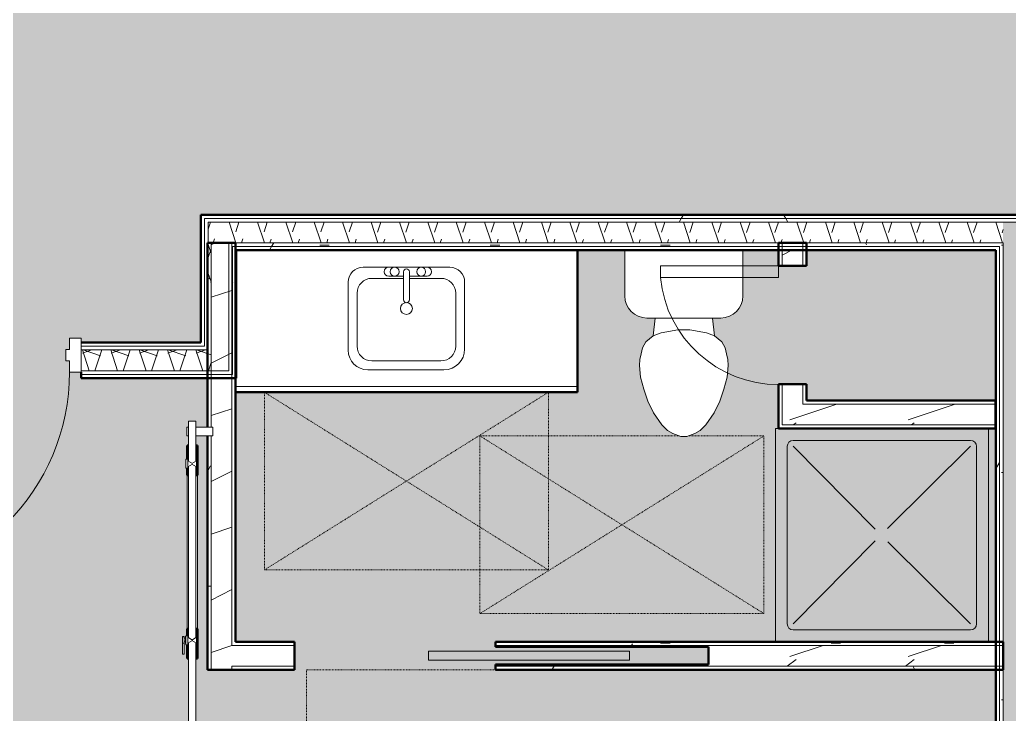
# Model space of a CAD drawing. Header units: inches. Extents: x -4292 to -464, y 9706 to 12474.
# Drawn here: x -2681.1 to -2513.8, y 11565.6 to 11682.9 of the extents above; entities that cross this region are included whole.
import ezdxf

# ---------------------------------------------------------------- set-up
doc = ezdxf.new("R2010")
doc.units = ezdxf.units.IN
doc.header["$MEASUREMENT"] = 0
doc.linetypes.add('Dash', pattern=[0.25, 0.125, -0.125])
for name, color, linetype, lineweight in [('A-AREA-PATT-4', 254, 'Continuous', 9), ('A-DOOR-1', 7, 'Continuous', 9), ('A-DOOR-2', 90, 'Continuous', 20), ('A-DOOR-3', 50, 'Continuous', 13), ('A-DOOR-4', 250, 'Continuous', 50), ('A-DOOR-5', 31, 'Continuous', 9), ('A-DOOR-FRAM', 31, 'Continuous', 20), ('A-GENM-HDLN-1', 7, 'Dash', 9), ('A-WALL', 113, 'Continuous', 13), ('A-WALL-2', 250, 'Continuous', 50), ('A-WALL-3', 50, 'Continuous', 13), ('A-WALL-PATT-1', 7, 'Continuous', 9), ('A-WALL-PATT-2', 55, 'Continuous', 9), ('A-WALL-PATT-5', 111, 'Continuous', 9), ('I-FURN-HDLN-1', 7, 'Dash', 9), ('I-WALL-1', 2, 'Continuous', 50), ('P-SANR-FIXT-1', 7, 'Continuous', 9), ('Q-CASE-1', 250, 'Continuous', 50), ('Q-CASE-2', 7, 'Continuous', 9)]:
    doc.layers.add(name, color=color, linetype=linetype, lineweight=lineweight)
doc.layers.add('A-AREA-PATT-7', color=41, linetype='Continuous', lineweight=9, transparency=1)
pattern_1 = [(0, (0, 0), (38.4, 9.6), [1.584, -27.216, 1.584, -27.216, -153.6]), (0, (0, 0), (38.4, 9.6), [-57.6, 1.584, -56.016, 1.584, -27.216, -67.2]), (0, (0, 0), (38.4, 9.6), [-144, 1.584, -17.616, 1.584, -46.416]), (120, (14.4, 4.8), (-27.513844, 28.4553755), [1.584, -27.216, 1.584, -27.216, -153.6]), (120, (14.4, 4.8), (-27.513844, 28.4553755), [-57.6, 1.584, -56.016, 1.584, -27.216, -67.2]), (120, (14.4, 4.8), (-27.513844, 28.4553755), [-144, 1.584, -17.616, 1.584, -46.416]), (240, (19.2, 24), (-10.886156, -38.0553755), [1.584, -27.216, 1.584, -27.216, -153.6]), (240, (19.2, 24), (-10.886156, -38.0553755), [-57.6, 1.584, -56.016, 1.584, -27.216, -67.2]), (240, (19.2, 24), (-10.886156, -38.0553755), [-144, 1.584, -17.616, 1.584, -46.416])]
pattern_2 = [(161.57, (0.6, 0.6), (-4.80033747, -0.00041462), [0, -34.152, 3.792, 0]), (18.43, (-0.6, 0.6), (-4.80033747, 0.00041462), [0, -34.152, 3.792, 0]), (108.43, (0.6, 0.6), (2.39913218, -12.00105099), [11.382, -26.562]), (71.57, (-0.6, 0.6), (2.39913218, 12.00105099), [11.382, -26.562])]
pattern_3 = [(216.87, (7.997, 19.992), (59.9755286, 39.9843071), [9.996, -89.964]), (206.565, (19.992, 13.994), (-19.991807, -19.992219), [22.352, -22.352]), (198.435, (19.992, 3.998), (-39.983821, -19.991955), [12.644, -50.576])]

msp = doc.modelspace()

# ---------------------------------------------------------------- hatches: boundary and pattern name
at = {"layer": 'A-AREA-PATT-4'}
h = msp.add_hatch(color=256, dxfattribs=at)
h.paths.add_polyline_path([(-2708.72374, 11623.3894), (-2706.97374, 11623.3894), (-2706.97374, 11587.3894), (-2708.72374, 11587.3894), (-2708.72374, 11623.0144)], flags=0)
h.paths.add_polyline_path([(-2542.87514, 11285.9144), (-2516.12374, 11285.9144), (-2516.12374, 11317.8519), (-2542.87514, 11317.8519), (-2542.87514, 11317.2269), (-2547.62514, 11317.2269), (-2547.62514, 11322.6019), (-2540.12374, 11322.6019), (-2540.12374, 11424.3644), (-2594.87899, 11424.32279), (-2594.90105, 11421.633), (-2594.93665, 11421.54705), (-2595.07584, 11421.4894), (-2595.97192, 11421.46831), (-2595.97192, 11421.2394), (-2598.5951, 11421.2394), (-2598.5951, 11420.9894), (-2599.18565, 11420.9894), (-2599.18565, 11421.2394), (-2599.7762, 11421.2394), (-2599.7762, 11420.9894), (-2600.36675, 11420.9894), (-2600.36675, 11421.2394), (-2600.9573, 11421.2394), (-2600.9573, 11420.9894), (-2601.54785, 11420.9894), (-2601.54785, 11421.2394), (-2602.13841, 11421.2394), (-2602.13841, 11420.9894), (-2602.72896, 11420.9894), (-2602.72896, 11421.2394), (-2612.11998, 11421.2394), (-2612.11998, 11420.9894), (-2614.02141, 11420.9894), (-2614.02141, 11421.2394), (-2617.78605, 11421.2394), (-2617.78605, 11421.4894), (-2618.68214, 11421.4894), (-2618.87899, 11421.68625), (-2618.87899, 11424.3644), (-2630.46264, 11424.3644), (-2630.46264, 11416.3644), (-2666.21264, 11416.3644), (-2666.21264, 11424.3644), (-2670.96264, 11424.3644), (-2670.96264, 11533.76899), (-2637.46264, 11533.76899), (-2637.46264, 11523.9269), (-2636.71264, 11523.9269), (-2636.71264, 11521.4269), (-2637.46264, 11521.4269), (-2637.46264, 11490.1769), (-2638.83764, 11490.1769), (-2638.83764, 11461.1769), (-2637.46264, 11461.1769), (-2637.46264, 11460.9269), (-2636.71264, 11460.9269), (-2636.71264, 11458.4269), (-2637.46264, 11458.4269), (-2637.46264, 11453.1144), (-2516.12374, 11453.1144), (-2516.12374, 11573.1144), (-2600.70154, 11573.1144), (-2600.70154, 11573.9894), (-2564.70154, 11573.9894), (-2564.70154, 11576.9894), (-2600.70154, 11576.9894), (-2600.70154, 11577.8644), (-2516.12374, 11577.8644), (-2516.12374, 11643.9894), (-2548.10823, 11643.9894), (-2548.10823, 11641.3644), (-2552.85823, 11641.3644), (-2552.85823, 11643.9894), (-2558.882, 11643.9894), (-2558.882, 11636.26317), (-2559.00897, 11635.29876), (-2559.38122, 11634.40006), (-2559.97339, 11633.62834), (-2560.74511, 11633.03617), (-2561.64381, 11632.66392), (-2562.68453, 11632.53695), (-2563.99656, 11632.53695), (-2563.64885, 11629.51317), (-2562.45709, 11628.51317), (-2561.89033, 11627.51317), (-2561.53254, 11626.00365), (-2561.43488, 11625.3894), (-2561.35823, 11624.51317), (-2561.53254, 11622.52079), (-2562.07047, 11620.51317), (-2562.79841, 11618.51317), (-2563.73103, 11616.51317), (-2565.11846, 11614.51317), (-2566.11846, 11613.51317), (-2566.98449, 11613.01317), (-2568.35823, 11612.51317), (-2569.35823, 11612.51317), (-2570.73196, 11613.01317), (-2571.59799, 11613.51317), (-2572.59799, 11614.51317), (-2574.0676, 11616.68942), (-2574.91804, 11618.51317), (-2575.64598, 11620.51317), (-2576.18391, 11622.52079), (-2576.35823, 11624.51317), (-2576.18391, 11626.00365), (-2576.09407, 11626.51317), (-2575.82612, 11627.51317), (-2575.25936, 11628.51317), (-2574.0676, 11629.51317), (-2573.71989, 11632.53695), (-2575.10823, 11632.53695), (-2576.07264, 11632.66392), (-2576.97134, 11633.03617), (-2577.74306, 11633.62834), (-2578.33523, 11634.40006), (-2578.70748, 11635.29876), (-2578.83445, 11636.26317), (-2578.83445, 11643.9894), (-2586.85823, 11643.9894), (-2586.85823, 11619.9894), (-2644.65014, 11619.9894), (-2644.65014, 11577.8644), (-2634.70154, 11577.8644), (-2634.70154, 11573.1144), (-2649.40014, 11573.1144), (-2649.40014, 11612.6144), (-2651.34806, 11612.6144), (-2651.34806, 11611.01018), (-2651.09806, 11611.01018), (-2651.09806, 11575.01018), (-2651.34806, 11575.01018), (-2651.34806, 11536.6144), (-2649.40014, 11536.6144), (-2649.40014, 11537.1144), (-2644.65014, 11537.1144), (-2644.65014, 11534.1144), (-2649.40014, 11534.1144), (-2649.40014, 11535.1144), (-2651.34806, 11535.1144), (-2651.36936, 11534.1144), (-2652.59806, 11534.1144), (-2652.59806, 11535.1144), (-2652.87123, 11535.1144), (-2652.87123, 11536.6144), (-2652.59806, 11536.6144), (-2652.59806, 11575.01018), (-2652.84806, 11575.01018), (-2652.84806, 11577.34837), (-2653.02514, 11577.34837), (-2653.02514, 11577.62862), (-2653.09806, 11577.68223), (-2653.09806, 11578.00362), (-2653.34806, 11577.95546), (-2653.34806, 11575.75308), (-2653.59806, 11575.80784), (-2653.59806, 11578.74545), (-2653.34806, 11578.69528), (-2653.34806, 11578.35717), (-2653.09806, 11578.35748), (-2653.09806, 11578.73217), (-2653.02514, 11578.73217), (-2653.02514, 11578.84837), (-2652.84806, 11578.84837), (-2652.84806, 11607.17199), (-2653.02514, 11607.17199), (-2653.02514, 11608.67199), (-2652.84806, 11608.67199), (-2652.84806, 11611.01018), (-2652.59806, 11611.01018), (-2652.59806, 11612.6144), (-2652.87123, 11612.6144), (-2652.84806, 11614.1144), (-2652.59806, 11614.1144), (-2652.57677, 11615.1144), (-2651.34806, 11615.1144), (-2651.34806, 11614.1144), (-2649.40014, 11614.1144), (-2649.40014, 11622.3894), (-2670.72374, 11622.3894), (-2670.72374, 11623.3894), (-2672.72374, 11623.3894), (-2672.72374, 11625.3269), (-2673.34874, 11625.3269), (-2673.34874, 11625.3894), (-2708.09874, 11625.3894), (-2708.09874, 11625.3269), (-2708.72374, 11625.3269), (-2708.72374, 11623.3894), (-2710.72374, 11623.3894), (-2710.72374, 11622.3894), (-2711.72374, 11622.3894), (-2711.72374, 11318.1894), (-2710.74551, 11318.1894), (-2710.74551, 11313.4394), (-2711.72374, 11313.4394), (-2711.72374, 11285.9144), (-2679.44796, 11285.9144), (-2679.44796, 11313.4394), (-2680.74551, 11313.4394), (-2680.74551, 11318.1894), (-2679.29874, 11318.1894), (-2679.29874, 11378.1894), (-2649.29874, 11378.1894), (-2649.29874, 11318.1894), (-2674.69796, 11318.1894), (-2674.69796, 11285.9144), (-2547.62514, 11285.9144), (-2547.62514, 11287.2269), (-2542.87514, 11287.2269)], flags=0)
h.paths.add_polyline_path([(-2709.49551, 11286.2894), (-2709.49551, 11311.5394), (-2708.48274, 11311.5394), (-2708.44527, 11312.0394), (-2707.75829, 11312.0394), (-2707.75829, 11311.5394), (-2691.487, 11311.5394), (-2691.46202, 11312.0394), (-2691.00403, 11312.0394), (-2691.00403, 11311.5394), (-2681.49551, 11311.5394), (-2681.49551, 11286.2894), (-2708.49551, 11286.2894)], flags=0)
h.paths.add_polyline_path([(-2524.21264, 11289.2269), (-2543.71264, 11289.2269), (-2543.71264, 11314.2269), (-2517.71264, 11314.2269), (-2517.71264, 11289.2269)], flags=0)
h.paths.add_polyline_path([(-2633.65479, 11296.82206), (-2633.65479, 11302.82206), (-2634.65479, 11302.82206), (-2634.65479, 11374.82206), (-2633.65479, 11374.82206), (-2633.65479, 11380.82206), (-2598.65479, 11380.82206), (-2598.65479, 11296.82206), (-2606.15479, 11296.82206)], flags=0)
h.paths.add_polyline_path([(-2699.29874, 11324.67913), (-2711.42374, 11324.67913), (-2711.42374, 11396.67913), (-2695.29874, 11396.67913), (-2695.29874, 11378.67913), (-2699.29874, 11378.67913), (-2699.29874, 11342.67913), (-2695.29874, 11342.67913), (-2695.29874, 11324.67913)], flags=0)
h.paths.add_polyline_path([(-2630.46264, 11446.3644), (-2630.46264, 11448.3644), (-2666.21264, 11448.3644), (-2666.21264, 11446.3644), (-2633.65479, 11446.3644)], flags=0)
h.paths.add_polyline_path([(-2666.21264, 11453.1144), (-2642.21264, 11453.1144), (-2642.21264, 11458.4269), (-2642.96264, 11458.4269), (-2642.96264, 11460.9269), (-2642.21264, 11460.9269), (-2642.21264, 11461.1769), (-2640.21264, 11461.1769), (-2640.21264, 11492.1769), (-2638.83764, 11492.1769), (-2638.83764, 11521.1769), (-2642.21264, 11521.1769), (-2642.21264, 11521.4269), (-2642.96264, 11521.4269), (-2642.96264, 11523.9269), (-2642.21264, 11523.9269), (-2642.21264, 11529.01899), (-2666.21264, 11529.01899), (-2666.21264, 11460.1769)], flags=0)
h.paths.add_polyline_path([(-2535.67302, 11456.1144), (-2535.67302, 11474.1144), (-2517.67302, 11474.1144), (-2517.67302, 11456.1144)], flags=0)
h.paths.add_polyline_path([(-2596.67302, 11477.1144), (-2596.67302, 11537.1144), (-2517.67302, 11537.1144), (-2517.67302, 11477.1144), (-2589.55723, 11477.1144)], flags=0)
h.paths.add_polyline_path([(-2535.67302, 11540.04623), (-2535.67302, 11558.04623), (-2517.67302, 11558.04623), (-2517.67302, 11540.04623)], flags=0)
h.paths.add_polyline_path([(-2552.23323, 11613.8644), (-2552.85823, 11613.8644), (-2552.85823, 11621.3644), (-2548.10823, 11621.3644), (-2548.10823, 11618.6144), (-2516.15014, 11618.6144), (-2516.15014, 11613.8644), (-2548.73323, 11613.8644)], flags=0)
at = {"layer": 'A-AREA-PATT-7'}
msp.add_hatch(color=256, dxfattribs=at).paths.add_polyline_path([(-3139.12374, 11535.7144), (-3139.12374, 11648.9894), (-2919.32374, 11648.9894), (-2919.32374, 11649.9894), (-2778.92374, 11649.9894), (-2778.92374, 11628.3894), (-2758.72374, 11628.3894), (-2758.72374, 11629.1394), (-2756.72374, 11629.1394), (-2756.72374, 11627.2019), (-2756.09874, 11627.2019), (-2756.09874, 11625.3894), (-2721.34874, 11625.3894), (-2721.34874, 11627.2019), (-2720.72374, 11627.2019), (-2720.72374, 11629.1394), (-2718.72374, 11629.1394), (-2718.72374, 11628.3894), (-2710.72374, 11628.3894), (-2710.72374, 11629.1394), (-2708.72374, 11629.1394), (-2708.72374, 11627.2019), (-2708.09874, 11627.2019), (-2708.09874, 11625.3894), (-2673.34874, 11625.3894), (-2673.34874, 11627.2019), (-2672.72374, 11627.2019), (-2672.72374, 11629.1394), (-2670.72374, 11629.1394), (-2670.72374, 11628.3894), (-2650.52374, 11628.3894), (-2650.52374, 11649.9894), (-2510.12374, 11649.9894), (-2510.12374, 11649.69255), (-2504.27527, 11643.84408), (-2502.86105, 11645.25829), (-2501.49103, 11643.88828), (-2501.04909, 11644.33022), (-2499.76746, 11643.04859), (-2475.1955, 11667.62055), (-2476.47713, 11668.90218), (-2476.03519, 11669.34412), (-2477.40521, 11670.71414), (-2475.99099, 11672.12835), (-2475.46066, 11671.59802), (-2464.14696, 11682.91173), (-2475.72583, 11694.4906), (-2476.25616, 11693.96027), (-2477.67037, 11695.37449), (-2476.30035, 11696.74451), (-2476.7423, 11697.18645), (-2475.46066, 11698.46808), (-2500.03262, 11723.04004), (-2501.31426, 11721.75841), (-2501.7562, 11722.20035), (-2503.12622, 11720.83033), (-2504.54043, 11722.24455), (-2517.99558, 11708.7894), (-2522.23822, 11708.7894), (-2522.94874, 11708.07888), (-2522.94874, 11708.7894), (-2640.92374, 11708.7894), (-2640.92374, 11721.7894), (-2641.67374, 11721.7894), (-2641.67374, 11723.7894), (-2639.73624, 11723.7894), (-2639.73624, 11724.4144), (-2637.92374, 11724.4144), (-2637.92374, 11759.1644), (-2639.73624, 11759.1644), (-2639.73624, 11759.7894), (-2641.67374, 11759.7894), (-2641.67374, 11761.7894), (-2640.92374, 11761.7894), (-2640.92374, 11852.4144), (-2650.21046, 11852.4144), (-2650.21046, 11858.0394), (-2652.21046, 11858.0394), (-2652.21046, 11858.6019), (-2688.21046, 11858.6019), (-2688.21046, 11858.0394), (-2690.21046, 11858.0394), (-2690.21046, 11852.4144), (-2698.69874, 11852.4144), (-2698.69874, 11715.9894), (-2754.69874, 11715.9894), (-2754.69874, 11715.2394), (-2756.69874, 11715.2394), (-2756.69874, 11717.1769), (-2757.32374, 11717.1769), (-2757.32374, 11718.9894), (-2792.07374, 11718.9894), (-2792.07374, 11717.1769), (-2792.69874, 11717.1769), (-2792.69874, 11715.2394), (-2794.69874, 11715.2394), (-2794.69874, 11715.9894), (-3072.92374, 11715.9894), (-3072.92374, 11737.5894), (-3093.12374, 11737.5894), (-3093.12374, 11737.8394), (-3095.12374, 11737.8394), (-3095.12374, 11739.7769), (-3095.74874, 11739.7769), (-3095.74874, 11740.5894), (-3130.49874, 11740.58609), (-3130.49874, 11739.7769), (-3131.12374, 11739.7769), (-3131.12374, 11737.8394), (-3133.12374, 11737.8394), (-3133.12374, 11737.5894), (-3140.12374, 11737.5894), (-3140.12374, 11834.1519), (-3246.26967, 11834.1519), (-3246.26967, 11858.1519), (-3261.24874, 11858.1519), (-3261.24874, 11857.4019), (-3263.24874, 11857.4019), (-3263.24874, 11859.3394), (-3263.87374, 11859.3394), (-3263.87374, 11861.1519), (-3298.62374, 11861.1519), (-3298.62374, 11859.3394), (-3299.24874, 11859.3394), (-3299.24874, 11857.4019), (-3301.24874, 11857.4019), (-3301.24874, 11834.1519), (-3460.52374, 11834.1519), (-3460.52374, 11829.5394), (-3459.77374, 11829.5394), (-3459.77374, 11827.5394), (-3461.71124, 11827.5394), (-3461.71124, 11826.9144), (-3463.52374, 11826.9144), (-3463.52374, 11792.1644), (-3461.71124, 11792.1644), (-3461.71124, 11791.5394), (-3459.77374, 11791.5394), (-3459.77374, 11789.5394), (-3460.52374, 11789.5394), (-3460.52374, 11783.3644), (-3199.99874, 11783.3644), (-3199.99874, 11535.7144), (-3140.12374, 11535.7144)], flags=0)
at = {"layer": 'A-WALL-PATT-1'}
h = msp.add_hatch(dxfattribs=at)
h.set_pattern_fill('FP_3', color=256, style=0, pattern_type=2)
h.set_pattern_definition(pattern_1)
h.paths.add_polyline_path([(-2649.40014, 11534.1144), (-2648.77514, 11534.1144), (-2648.77514, 11535.1144), (-2649.40014, 11535.1144)], flags=0)
h.paths.add_polyline_path([(-2648.77514, 11536.6144), (-2648.77514, 11537.1144), (-2649.40014, 11537.1144), (-2649.40014, 11536.6144), (-2648.87931, 11536.6144)], flags=0)
h.paths.add_polyline_path([(-2648.77514, 11573.1144), (-2648.77514, 11612.6144), (-2649.40014, 11612.6144), (-2649.40014, 11573.1144)], flags=0)
h.paths.add_polyline_path([(-2649.04485, 11614.1144), (-2648.77514, 11614.1144), (-2648.77514, 11623.6394), (-2649.40014, 11623.6394), (-2649.40014, 11614.1144)], flags=0)
h.paths.add_polyline_path([(-2648.77514, 11626.6408), (-2648.77514, 11628.3894), (-2649.27374, 11628.3894), (-2649.27374, 11645.2394), (-2649.40014, 11645.2394), (-2649.40014, 11627.1394), (-2649.27374, 11627.1394), (-2648.93492, 11626.80058)], flags=0)
h = msp.add_hatch(dxfattribs=at)
h.set_pattern_fill('FP_3', color=256, style=0, pattern_type=2)
h.set_pattern_definition(pattern_1)
h.paths.add_polyline_path([(-2645.27514, 11534.1144), (-2644.65014, 11534.1144), (-2644.65014, 11537.1144), (-2645.27514, 11537.1144)], flags=0)
h.paths.add_polyline_path([(-2645.27514, 11573.1144), (-2644.65014, 11573.1144), (-2644.65014, 11573.7394), (-2645.27514, 11573.7394)], flags=0)
h.paths.add_polyline_path([(-2645.27514, 11577.2394), (-2644.65014, 11577.2394), (-2644.65014, 11645.2394), (-2645.27514, 11645.2394), (-2645.27514, 11616.03171)], flags=0)
h = msp.add_hatch(dxfattribs=at)
h.set_pattern_fill('FP_3', color=256, style=0, pattern_type=2)
h.set_pattern_definition(pattern_1)
h.paths.add_polyline_path([(-2548.73323, 11577.2394), (-2516.12374, 11577.2394), (-2516.15014, 11577.8644), (-2600.70154, 11577.8644), (-2600.70154, 11577.2394), (-2552.23323, 11577.2394)], flags=0)
h.paths.add_polyline_path([(-2634.70154, 11577.2394), (-2634.70154, 11577.8644), (-2644.65014, 11577.8644), (-2644.65014, 11577.2394)], flags=0)
h = msp.add_hatch(dxfattribs=at)
h.set_pattern_fill('FP_3', color=256, style=0, pattern_type=2)
h.set_pattern_definition(pattern_1)
h.paths.add_polyline_path([(-2596.67302, 11573.1144), (-2516.12374, 11573.1144), (-2516.12374, 11573.7394), (-2600.70154, 11573.7394), (-2600.70154, 11573.1144)], flags=0)
h.paths.add_polyline_path([(-2642.21264, 11573.1144), (-2634.70154, 11573.1144), (-2634.70154, 11573.7394), (-2644.65014, 11573.7394), (-2644.65014, 11573.1144)], flags=0)
at = {"layer": 'A-WALL-PATT-2'}
h = msp.add_hatch(dxfattribs=at)
h.set_pattern_fill('FP_7', color=256, style=0, pattern_type=2)
h.set_pattern_definition(pattern_3)
h.paths.add_polyline_path([(-2645.27514, 11534.1144), (-2645.27514, 11537.1144), (-2648.77514, 11537.1144), (-2648.77514, 11536.6144), (-2648.49623, 11536.6144), (-2648.49623, 11535.1144), (-2648.77514, 11535.1144), (-2648.77514, 11534.1144), (-2648.49623, 11534.1144)], flags=0)
h.paths.add_polyline_path([(-2645.27514, 11573.1144), (-2645.27514, 11645.2394), (-2648.77514, 11645.2394), (-2648.77514, 11614.1144), (-2648.49623, 11614.1144), (-2648.49623, 11612.6144), (-2648.77514, 11612.6144), (-2648.77514, 11573.1144)], flags=0)
h = msp.add_hatch(dxfattribs=at)
h.set_pattern_fill('FP_7', color=256, style=0, pattern_type=2)
h.set_pattern_definition(pattern_3)
h.paths.add_polyline_path([(-2552.23323, 11617.9894), (-2548.73323, 11617.9894), (-2548.73323, 11621.3644), (-2552.23323, 11621.3644), (-2552.23323, 11618.6144)], flags=0)
h.paths.add_polyline_path([(-2551.88014, 11641.3644), (-2548.73323, 11641.3644), (-2548.73323, 11643.9894), (-2552.23323, 11643.9894), (-2552.23323, 11641.3644)], flags=0)
h = msp.add_hatch(dxfattribs=at)
h.set_pattern_fill('FP_7', color=256, style=0, pattern_type=2)
h.set_pattern_definition(pattern_3)
h.paths.add_polyline_path([(-2516.15014, 11614.4894), (-2516.15014, 11617.9894), (-2552.23323, 11617.9894), (-2552.23323, 11614.4894), (-2517.67302, 11614.4894)], flags=0)
h = msp.add_hatch(dxfattribs=at)
h.set_pattern_fill('FP_7', color=256, style=0, pattern_type=2)
h.set_pattern_definition(pattern_3)
h.paths.add_polyline_path([(-2517.67302, 11573.7394), (-2516.12374, 11573.74567), (-2516.12374, 11577.2394), (-2600.70154, 11577.2394), (-2600.70154, 11576.9894), (-2564.70154, 11576.9894), (-2564.70154, 11573.9894), (-2600.70154, 11573.9894), (-2600.70154, 11573.7394), (-2535.67302, 11573.7394)], flags=0)
h.paths.add_polyline_path([(-2641.58764, 11573.7394), (-2634.70154, 11573.7394), (-2634.70154, 11577.2394), (-2645.27514, 11577.20013), (-2645.27514, 11573.7394), (-2642.21264, 11573.7394)], flags=0)
at = {"layer": 'A-WALL-PATT-5'}
h = msp.add_hatch(dxfattribs=at)
h.set_pattern_fill('FP_3', color=256, style=0, pattern_type=2)
h.set_pattern_definition(pattern_1)
h.paths.add_polyline_path([(-2586.85823, 11649.3644), (-2510.74874, 11649.3644), (-2510.74874, 11649.9894), (-2649.89874, 11649.9894), (-2649.89874, 11649.3644), (-2595.27463, 11649.3644)], flags=0)
h = msp.add_hatch(dxfattribs=at)
h.set_pattern_fill('FP_3', color=256, style=0, pattern_type=2)
h.set_pattern_definition(pattern_1)
h.paths.add_polyline_path([(-2645.14874, 11648.7394), (-2511.37374, 11648.7394), (-2511.37374, 11649.3644), (-2649.27374, 11649.3644), (-2649.27374, 11648.7394), (-2645.77374, 11648.7394)], flags=0)
h = msp.add_hatch(dxfattribs=at)
h.set_pattern_fill('FP_38', color=256, style=0, pattern_type=2)
h.set_pattern_definition(pattern_2)
h.paths.add_polyline_path([(-2649.27374, 11628.3894), (-2648.77514, 11628.3894), (-2648.77514, 11645.2394), (-2645.77374, 11645.2394), (-2645.77374, 11648.7394), (-2649.27374, 11648.7394), (-2649.27374, 11636.79078)], flags=0)
h = msp.add_hatch(dxfattribs=at)
h.set_pattern_fill('FP_38', color=256, style=0, pattern_type=2)
h.set_pattern_definition(pattern_2)
h.paths.add_polyline_path([(-2514.87374, 11645.2394), (-2514.87374, 11648.7394), (-2645.77374, 11648.7394), (-2645.77374, 11645.2394), (-2515.49874, 11645.2394)], flags=0)
h = msp.add_hatch(dxfattribs=at)
h.set_pattern_fill('FP_38', color=256, style=0, pattern_type=2)
h.set_pattern_definition(pattern_2)
h.paths.add_polyline_path([(-2512.58127, 11285.5394), (-2511.37374, 11285.5394), (-2511.37374, 11643.34115), (-2512.56923, 11644.6144), (-2511.76309, 11644.6144), (-2512.38809, 11645.2394), (-2511.37374, 11645.2394), (-2511.37374, 11648.7394), (-2514.87374, 11648.7394), (-2514.87374, 11285.5394)], flags=0)
h = msp.add_hatch(dxfattribs=at)
h.set_pattern_fill('FP_3', color=256, style=0, pattern_type=2)
h.set_pattern_definition(pattern_1)
h.paths.add_polyline_path([(-2540.14572, 11644.6144), (-2515.49874, 11644.6144), (-2515.52598, 11645.2394), (-2644.65014, 11645.2394), (-2644.65014, 11644.6144), (-2558.882, 11644.6144)], flags=0)
h = msp.add_hatch(dxfattribs=at)
h.set_pattern_fill('FP_3', color=256, style=0, pattern_type=2)
h.set_pattern_definition(pattern_1)
h.paths.add_polyline_path([(-2644.52374, 11623.0144), (-2644.52374, 11644.6144), (-2644.65014, 11644.6144), (-2644.65014, 11623.0144)], flags=0)
h = msp.add_hatch(dxfattribs=at)
h.set_pattern_fill('FP_3', color=256, style=0, pattern_type=2)
h.set_pattern_definition(pattern_1)
h.paths.add_polyline_path([(-2516.12374, 11643.9894), (-2516.12374, 11644.6144), (-2644.52374, 11644.6144), (-2644.52374, 11643.9894), (-2540.14572, 11643.9894)], flags=0)
h = msp.add_hatch(dxfattribs=at)
h.set_pattern_fill('FP_3', color=256, style=0, pattern_type=2)
h.set_pattern_definition(pattern_1)
h.paths.add_polyline_path([(-2515.49874, 11285.5394), (-2515.49874, 11448.9894), (-2516.12374, 11448.9894), (-2516.12374, 11285.5394)], flags=0)
h.paths.add_polyline_path([(-2515.49874, 11452.4894), (-2515.49874, 11644.6144), (-2516.12374, 11644.6144), (-2516.12374, 11452.4894), (-2515.80196, 11452.4894)], flags=0)
h = msp.add_hatch(dxfattribs=at)
h.set_pattern_fill('FP_3', color=256, style=0, pattern_type=2)
h.set_pattern_definition(pattern_1)
h.paths.add_polyline_path([(-2514.87374, 11285.5394), (-2514.87374, 11448.9894), (-2515.49874, 11448.9894), (-2515.49874, 11285.5394)], flags=0)
h.paths.add_polyline_path([(-2514.87374, 11452.4894), (-2514.87374, 11645.2394), (-2515.49874, 11645.2394), (-2515.49874, 11452.4894), (-2515.17696, 11452.4894)], flags=0)
h = msp.add_hatch(dxfattribs=at)
h.set_pattern_fill('FP_38', color=256, style=0, pattern_type=2)
h.set_pattern_definition(pattern_2)
h.paths.add_polyline_path([(-2648.77514, 11623.6394), (-2648.77514, 11626.6408), (-2649.27374, 11627.1394), (-2670.72374, 11627.1394), (-2670.72374, 11623.6394), (-2650.40353, 11623.6394)], flags=0)
h.paths.add_polyline_path([(-2712.97374, 11623.6394), (-2710.72374, 11623.6394), (-2710.72374, 11627.1394), (-2718.72374, 11627.1394), (-2718.72374, 11623.6394), (-2716.47374, 11623.6394)], flags=0)
h.paths.add_polyline_path([(-2758.72374, 11623.6394), (-2758.72374, 11627.1394), (-2780.17374, 11627.1394), (-2780.67233, 11626.6408), (-2780.67233, 11623.6394), (-2760.66135, 11623.6394)], flags=0)
h = msp.add_hatch(dxfattribs=at)
h.set_pattern_fill('FP_3', color=256, style=0, pattern_type=2)
h.set_pattern_definition(pattern_1)
h.paths.add_polyline_path([(-2649.53338, 11627.1394), (-2649.40014, 11627.1394), (-2649.40356, 11627.7644), (-2670.72374, 11627.7644), (-2670.72374, 11627.1394), (-2649.89874, 11627.1394)], flags=0)
h.paths.add_polyline_path([(-2718.72374, 11627.1394), (-2710.72374, 11627.1394), (-2710.72374, 11627.7644), (-2718.72374, 11627.7644), (-2718.72374, 11627.2019)], flags=0)
h.paths.add_polyline_path([(-2760.66135, 11627.1394), (-2758.72374, 11627.1394), (-2758.72374, 11627.7644), (-2780.04733, 11627.7644), (-2780.04733, 11627.1394), (-2761.59651, 11627.1394)], flags=0)
h = msp.add_hatch(dxfattribs=at)
h.set_pattern_fill('FP_3', color=256, style=0, pattern_type=2)
h.set_pattern_definition(pattern_1)
h.paths.add_polyline_path([(-2650.40353, 11627.7644), (-2649.89874, 11627.7644), (-2649.89874, 11628.3894), (-2670.72374, 11628.3894), (-2670.72374, 11627.7644), (-2650.52374, 11627.7644)], flags=0)
h.paths.add_polyline_path([(-2710.72374, 11627.7644), (-2710.72374, 11628.3894), (-2718.72374, 11628.3894), (-2718.72374, 11627.7644), (-2712.97374, 11627.7644)], flags=0)
h.paths.add_polyline_path([(-2778.92374, 11627.7644), (-2758.72374, 11627.7644), (-2758.72374, 11628.3894), (-2779.54874, 11628.3894), (-2779.52954, 11627.7644)], flags=0)
h = msp.add_hatch(dxfattribs=at)
h.set_pattern_fill('FP_3', color=256, style=0, pattern_type=2)
h.set_pattern_definition(pattern_1)
h.paths.add_polyline_path([(-2644.52374, 11622.3894), (-2644.52374, 11623.0144), (-2644.65014, 11623.0144), (-2644.65014, 11622.3894)], flags=0)
h.paths.add_polyline_path([(-2650.40353, 11622.3894), (-2649.40014, 11622.3894), (-2649.40014, 11623.0144), (-2670.72374, 11623.0144), (-2670.72374, 11622.3894)], flags=0)
h.paths.add_polyline_path([(-2711.72374, 11622.3894), (-2710.72374, 11622.3894), (-2710.72374, 11623.0144), (-2712.34874, 11623.0144), (-2712.34874, 11622.3894)], flags=0)
h.paths.add_polyline_path([(-2717.09874, 11622.3894), (-2717.09874, 11623.0144), (-2718.72374, 11623.0144), (-2718.72374, 11622.3894), (-2717.72374, 11622.3894)], flags=0)
h.paths.add_polyline_path([(-2780.04733, 11622.3894), (-2758.72374, 11622.3894), (-2758.72374, 11623.0144), (-2780.04733, 11623.0144), (-2780.04733, 11622.9105)], flags=0)
h.paths.add_polyline_path([(-2784.79733, 11622.3894), (-2784.79733, 11623.0144), (-2784.92374, 11623.0144), (-2784.92374, 11622.3894)], flags=0)
h = msp.add_hatch(dxfattribs=at)
h.set_pattern_fill('FP_3', color=256, style=0, pattern_type=2)
h.set_pattern_definition(pattern_1)
h.paths.add_polyline_path([(-2649.40014, 11623.0144), (-2649.40014, 11623.6394), (-2670.72374, 11623.6394), (-2670.72374, 11623.0144), (-2650.40353, 11623.0144)], flags=0)
h.paths.add_polyline_path([(-2710.72374, 11623.0144), (-2710.72374, 11623.6394), (-2712.97374, 11623.6394), (-2712.97374, 11623.0144), (-2711.11083, 11623.0144)], flags=0)
h.paths.add_polyline_path([(-2718.33664, 11623.0144), (-2716.47374, 11623.0144), (-2716.47374, 11623.6394), (-2718.72374, 11623.6394), (-2718.72374, 11623.0144)], flags=0)
h.paths.add_polyline_path([(-2780.04733, 11623.0144), (-2758.72374, 11623.0144), (-2758.72374, 11623.6394), (-2780.04733, 11623.6394), (-2780.04733, 11623.54855)], flags=0)

# ---------------------------------------------------------------- linework, layer by layer
at = {"layer": 'A-DOOR-1'}
for p, q in [((-2653.34806, 11578.74545), (-2653.59806, 11578.74545)), ((-2653.34806, 11578.70632), (-2653.59806, 11578.70632)), ((-2653.59806, 11577.60821), (-2653.59806, 11578.67751)), ((-2653.34806, 11578.67751), (-2653.34806, 11577.60821)), ((-2653.02514, 11578.80539), (-2653.09806, 11578.80539)), ((-2653.09806, 11578.55539), (-2653.09806, 11578.80539)), ((-2653.09806, 11578.80539), (-2653.09806, 11578.73217)), ((-2653.34806, 11577.60821), (-2653.59806, 11577.60821)), ((-2653.09806, 11578.43039), (-2653.34806, 11578.43039)), ((-2653.09806, 11578.43039), (-2653.34806, 11578.43039)), ((-2653.34806, 11577.93039), (-2653.09806, 11577.93039)), ((-2653.34806, 11577.93039), (-2653.09806, 11577.93039)), ((-2653.09806, 11577.80539), (-2653.09806, 11578.55539)), ((-2653.09806, 11577.55539), (-2653.09806, 11577.80539)), ((-2653.09806, 11577.62862), (-2653.09806, 11577.55539)), ((-2653.09806, 11577.55539), (-2653.02514, 11577.55539)), ((-2653.59806, 11575.73474), (-2653.34806, 11575.73474))]:
    msp.add_line(p, q, dxfattribs=at)
msp.add_arc((-2552.85823, 11641.3644), 20.06659, 185.7200609, 270, dxfattribs=at)
for points in [[(-2653.59806, 11578.69528), (-2653.59806, 11578.71442), (-2653.59806, 11578.73101), (-2653.59806, 11578.74545)], [(-2653.34806, 11578.74545), (-2653.34806, 11578.73101), (-2653.34806, 11578.71442), (-2653.34806, 11578.69528)]]:
    msp.add_open_spline(points, degree=3, dxfattribs=at)
for points, knots in [([(-2653.59806, 11575.74605), (-2653.59806, 11575.74292), (-2653.59806, 11575.72256), (-2653.59806, 11575.76115), (-2653.59806, 11576.08435), (-2653.59806, 11576.40596), (-2653.59806, 11576.74927), (-2653.59806, 11577.16309), (-2653.59806, 11577.60821)], [0.4885653525, 0.4885653525, 0.4885653525, 0.4885653525, 0.4969615954, 0.5563887011, 0.6054887504, 0.6485379112, 0.6854273364, 0.7222270429, 0.7222270429, 0.7222270429, 0.7222270429]), ([(-2653.34806, 11577.60821), (-2653.34806, 11577.16309), (-2653.34806, 11576.74927), (-2653.34806, 11576.40596), (-2653.34806, 11576.08435), (-2653.34806, 11575.76115), (-2653.34806, 11575.72256), (-2653.34806, 11575.74292), (-2653.34806, 11575.74605)], [-0.7222270429, -0.7222270429, -0.7222270429, -0.7222270429, -0.6854273364, -0.6485379112, -0.6054887504, -0.5563887011, -0.4969615954, -0.4885653525, -0.4885653525, -0.4885653525, -0.4885653525])]:
    msp.add_open_spline(points, degree=3, knots=knots, dxfattribs=at)
at = {"layer": 'A-DOOR-2'}
for p, q in [((-2572.8249, 11641.3644), (-2572.8249, 11639.3644)), ((-2552.85823, 11641.3644), (-2572.8249, 11641.3644)), ((-2552.85823, 11641.3644), (-2552.85823, 11639.3644)), ((-2552.85823, 11639.3644), (-2572.8249, 11639.3644)), ((-2612.03488, 11574.7394), (-2612.03488, 11576.2394)), ((-2612.03488, 11576.2394), (-2578.03488, 11576.2394)), ((-2578.03488, 11576.2394), (-2578.03488, 11574.7394)), ((-2578.03488, 11574.7394), (-2612.03488, 11574.7394))]:
    msp.add_line(p, q, dxfattribs=at)
at = {"layer": 'A-DOOR-3'}
for p, q in [((-2652.59806, 11614.1144), (-2652.87123, 11614.1144)), ((-2652.87123, 11614.1144), (-2652.87123, 11612.6144)), ((-2652.59806, 11615.1144), (-2652.59806, 11608.3424)), ((-2652.59806, 11615.1144), (-2651.97306, 11615.1144)), ((-2651.97306, 11615.1144), (-2651.34806, 11615.1144)), ((-2648.49623, 11614.1144), (-2651.34833, 11614.1144)), ((-2651.34806, 11608.35058), (-2651.34806, 11615.1144)), ((-2648.49623, 11612.6144), (-2648.49623, 11614.1144)), ((-2652.87123, 11612.6144), (-2652.59806, 11612.6144)), ((-2651.34872, 11612.6144), (-2648.49623, 11612.6144)), ((-2653.02514, 11607.17199), (-2653.02514, 11608.67199)), ((-2652.69954, 11608.67199), (-2653.02514, 11608.67199)), ((-2652.69954, 11607.17199), (-2652.69954, 11608.67199)), ((-2653.02514, 11607.17199), (-2652.69954, 11607.17199)), ((-2651.94954, 11607.93722), (-2652.69954, 11608.40597)), ((-2652.69954, 11607.40597), (-2651.94954, 11607.87471)), ((-2652.59806, 11607.46939), (-2652.59806, 11578.55083)), ((-2651.25944, 11608.40597), (-2652.00944, 11607.93722)), ((-2652.00944, 11607.87471), (-2651.25944, 11607.40597)), ((-2651.34806, 11578.55901), (-2651.34806, 11607.46148)), ((-2651.25944, 11608.40597), (-2651.25944, 11607.90597)), ((-2651.25944, 11607.90597), (-2651.25944, 11607.40597)), ((-2652.84806, 11580.01018), (-2652.84806, 11606.01018)), ((-2651.09806, 11606.01018), (-2651.09806, 11580.01018)), ((-2653.02514, 11577.34837), (-2653.02514, 11578.84837)), ((-2653.02514, 11578.84837), (-2652.69954, 11578.84837)), ((-2652.69954, 11577.34837), (-2652.69954, 11578.84837)), ((-2651.94954, 11578.14565), (-2652.69954, 11578.6144)), ((-2651.25944, 11578.6144), (-2652.00944, 11578.14565)), ((-2651.25944, 11578.6144), (-2651.25944, 11578.1144)), ((-2652.69954, 11577.34837), (-2653.02514, 11577.34837)), ((-2652.69954, 11577.6144), (-2651.94954, 11578.08315)), ((-2652.59806, 11577.67782), (-2652.59806, 11534.1144)), ((-2652.00944, 11578.08315), (-2651.25944, 11577.6144)), ((-2651.34806, 11534.1144), (-2651.34806, 11577.66991)), ((-2651.25944, 11578.1144), (-2651.25944, 11577.6144))]:
    msp.add_line(p, q, dxfattribs=at)
at = {"layer": 'A-DOOR-4'}
for p, q in [((-2652.59806, 11611.01018), (-2652.84806, 11611.01018)), ((-2652.84806, 11611.01018), (-2652.84806, 11608.67199)), ((-2651.09806, 11611.01018), (-2651.34914, 11611.01018)), ((-2651.09806, 11606.01018), (-2651.09806, 11611.01018)), ((-2652.84806, 11607.17199), (-2652.84806, 11606.01018)), ((-2652.84806, 11606.01018), (-2652.59806, 11606.01018)), ((-2651.35046, 11606.01018), (-2651.09806, 11606.01018)), ((-2652.59806, 11580.01018), (-2652.84806, 11580.01018)), ((-2652.84806, 11580.01018), (-2652.84806, 11578.84837)), ((-2651.09806, 11580.01018), (-2651.35729, 11580.01018)), ((-2651.09806, 11575.01018), (-2651.09806, 11580.01018)), ((-2652.84806, 11577.34837), (-2652.84806, 11575.01018)), ((-2652.84806, 11575.01018), (-2652.57677, 11575.01018)), ((-2651.36936, 11575.01018), (-2651.09806, 11575.01018))]:
    msp.add_line(p, q, dxfattribs=at)
at = {"layer": 'A-DOOR-5'}
msp.add_arc((-2708.72374, 11623.3894), 36, 270, 0, dxfattribs=at)
at = {"layer": 'A-DOOR-FRAM'}
for p, q in [((-2670.72374, 11629.1394), (-2672.72374, 11629.1394)), ((-2672.72374, 11629.1394), (-2672.72374, 11627.2019)), ((-2670.72374, 11623.3894), (-2670.72374, 11629.1394)), ((-2672.72374, 11627.2019), (-2673.34874, 11627.2019)), ((-2673.34874, 11627.2019), (-2673.34874, 11625.3269)), ((-2673.34874, 11625.3269), (-2672.72374, 11625.3269)), ((-2672.72374, 11625.3269), (-2672.72374, 11623.3894)), ((-2672.72374, 11623.3894), (-2670.72374, 11623.3894))]:
    msp.add_line(p, q, dxfattribs=at)
at = {"layer": 'A-GENM-HDLN-1'}
for p, q in [((-2639.75418, 11589.9894), (-2591.75418, 11619.9894)), ((-2639.75418, 11619.9894), (-2591.75418, 11589.9894)), ((-2639.75418, 11619.9894), (-2639.75418, 11589.9894)), ((-2591.75418, 11589.9894), (-2591.75418, 11619.9894)), ((-2603.32374, 11582.6144), (-2555.32374, 11612.6144)), ((-2603.32374, 11612.6144), (-2555.32374, 11582.6144)), ((-2569.63633, 11612.6144), (-2603.32374, 11612.6144)), ((-2603.32374, 11612.6144), (-2603.32374, 11582.6144)), ((-2555.32374, 11612.6144), (-2568.08012, 11612.6144)), ((-2555.32374, 11582.6144), (-2555.32374, 11612.6144)), ((-2639.75418, 11589.9894), (-2591.75418, 11589.9894)), ((-2603.32374, 11582.6144), (-2555.32374, 11582.6144))]:
    msp.add_line(p, q, dxfattribs=at)
at = {"layer": 'A-WALL'}
for p, q in [((-2649.89874, 11649.3644), (-2510.74874, 11649.3644)), ((-2649.89874, 11627.7644), (-2649.89874, 11649.3644)), ((-2649.27374, 11648.7394), (-2511.37374, 11648.7394)), ((-2649.27374, 11627.1394), (-2649.27374, 11648.7394)), ((-2645.77374, 11645.2394), (-2514.87374, 11645.2394)), ((-2645.77374, 11623.6394), (-2645.77374, 11645.2394)), ((-2645.14874, 11644.6144), (-2515.49874, 11644.6144)), ((-2645.14874, 11623.0144), (-2645.14874, 11644.6144)), ((-2515.49874, 11285.5394), (-2515.49874, 11644.6144)), ((-2514.87374, 11285.5394), (-2514.87374, 11645.2394)), ((-2649.89874, 11627.7644), (-2670.72374, 11627.7644)), ((-2649.27374, 11627.1394), (-2670.72374, 11627.1394)), ((-2645.77374, 11623.6394), (-2670.72374, 11623.6394)), ((-2645.14874, 11623.0144), (-2670.72374, 11623.0144))]:
    msp.add_line(p, q, dxfattribs=at)
at = {"layer": 'A-WALL-2'}
for p, q in [((-2649.40014, 11645.2394), (-2649.40014, 11614.1144)), ((-2644.65014, 11645.2394), (-2649.40014, 11645.2394)), ((-2644.65014, 11577.8644), (-2644.65014, 11645.2394)), ((-2552.85823, 11645.2394), (-2552.85823, 11641.3644)), ((-2548.10823, 11645.2394), (-2552.85823, 11645.2394)), ((-2548.10823, 11641.3644), (-2548.10823, 11645.2394)), ((-2552.85823, 11641.3644), (-2548.10823, 11641.3644)), ((-2552.85823, 11621.3644), (-2552.85823, 11618.6144)), ((-2548.10823, 11621.3644), (-2552.85823, 11621.3644)), ((-2548.10823, 11618.6144), (-2548.10823, 11621.3644)), ((-2552.85823, 11618.6144), (-2552.85823, 11614.4894)), ((-2516.15014, 11618.6144), (-2548.10823, 11618.6144)), ((-2516.15014, 11613.8644), (-2516.15014, 11618.6144)), ((-2552.85823, 11614.4894), (-2552.85823, 11613.8644)), ((-2552.85823, 11613.8644), (-2516.15014, 11613.8644)), ((-2649.40014, 11612.6144), (-2649.40014, 11573.1144)), ((-2634.70154, 11577.8644), (-2644.65014, 11577.8644)), ((-2634.70154, 11573.1144), (-2634.70154, 11577.8644)), ((-2514.87374, 11577.8644), (-2600.70154, 11577.8644)), ((-2600.70154, 11577.8644), (-2600.70154, 11576.9894)), ((-2600.70154, 11576.9894), (-2564.70154, 11576.9894)), ((-2564.70154, 11576.9894), (-2564.70154, 11573.9894)), ((-2514.87374, 11573.1144), (-2514.87374, 11577.8644)), ((-2564.70154, 11573.9894), (-2600.70154, 11573.9894)), ((-2600.70154, 11573.9894), (-2600.70154, 11573.1144)), ((-2649.40014, 11573.1144), (-2644.65014, 11573.1144)), ((-2644.65014, 11573.1144), (-2634.70154, 11573.1144)), ((-2600.70154, 11573.1144), (-2514.87374, 11573.1144))]:
    msp.add_line(p, q, dxfattribs=at)
at = {"layer": 'A-WALL-3'}
for p, q in [((-2648.77514, 11614.1144), (-2648.77514, 11645.2394)), ((-2645.27514, 11577.2394), (-2645.27514, 11645.2394)), ((-2552.23323, 11641.3644), (-2552.23323, 11645.2394)), ((-2548.73323, 11641.3644), (-2548.73323, 11645.2394)), ((-2552.23323, 11618.6144), (-2552.23323, 11621.3644)), ((-2548.73323, 11618.6144), (-2548.73323, 11621.3644)), ((-2552.23323, 11617.9894), (-2552.23323, 11618.6144)), ((-2552.23323, 11614.4894), (-2552.23323, 11617.9894)), ((-2548.73323, 11618.6144), (-2548.73323, 11617.9894)), ((-2548.73323, 11617.9894), (-2548.73323, 11618.6144)), ((-2516.15014, 11617.9894), (-2548.73323, 11617.9894)), ((-2516.15014, 11614.4894), (-2552.23323, 11614.4894)), ((-2648.77514, 11573.1144), (-2648.77514, 11612.6144)), ((-2644.65014, 11577.2394), (-2645.27514, 11577.2394)), ((-2634.70154, 11577.2394), (-2644.65014, 11577.2394)), ((-2514.87374, 11577.2394), (-2600.70154, 11577.2394)), ((-2645.27514, 11573.1144), (-2645.27514, 11573.7394)), ((-2644.65014, 11573.7394), (-2645.27514, 11573.7394)), ((-2634.70154, 11573.7394), (-2644.65014, 11573.7394)), ((-2514.87374, 11573.7394), (-2600.70154, 11573.7394))]:
    msp.add_line(p, q, dxfattribs=at)
at = {"layer": 'I-FURN-HDLN-1'}
for p, q in [((-2632.67302, 11573.1144), (-2632.67302, 11453.1144)), ((-2600.70154, 11573.1144), (-2632.67302, 11573.1144))]:
    msp.add_line(p, q, dxfattribs=at)
at = {"layer": 'I-WALL-1'}
for p, q in [((-2510.12374, 11649.9894), (-2650.52374, 11649.9894)), ((-2650.52374, 11649.9894), (-2650.52374, 11628.3894)), ((-2644.52374, 11643.9894), (-2516.12374, 11643.9894)), ((-2644.52374, 11622.3894), (-2644.52374, 11643.9894)), ((-2516.12374, 11643.9894), (-2516.12374, 11285.5394)), ((-2650.52374, 11628.3894), (-2670.72374, 11628.3894)), ((-2670.72374, 11623.3894), (-2670.72374, 11622.3894)), ((-2670.72374, 11622.3894), (-2644.52374, 11622.3894))]:
    msp.add_line(p, q, dxfattribs=at)
at = {"layer": 'P-SANR-FIXT-1'}
for p, q in [((-2578.83445, 11636.26317), (-2578.83445, 11643.9894)), ((-2558.882, 11643.9894), (-2558.882, 11636.26317)), ((-2623.0967, 11641.1144), (-2608.41166, 11641.1144)), ((-2623.0967, 11641.1144), (-2608.41166, 11641.1144)), ((-2618.75418, 11641.1144), (-2612.25418, 11641.1144)), ((-2621.5967, 11639.2394), (-2616.25418, 11639.2394)), ((-2616.25418, 11639.6144), (-2618.75418, 11639.6144)), ((-2616.25418, 11640.35059), (-2616.25418, 11635.61224)), ((-2615.25418, 11640.35059), (-2615.25418, 11635.61224)), ((-2612.25418, 11639.6144), (-2615.25418, 11639.6144)), ((-2615.25418, 11639.2394), (-2609.91166, 11639.2394)), ((-2625.5967, 11627.11243), (-2625.5967, 11638.6144)), ((-2625.5967, 11627.11243), (-2625.5967, 11638.6144)), ((-2605.91166, 11638.6144), (-2605.91166, 11627.29156)), ((-2605.91166, 11638.6144), (-2605.91166, 11627.29156)), ((-2624.0967, 11627.79156), (-2624.0967, 11636.7394)), ((-2607.41166, 11636.7394), (-2607.41166, 11627.79156)), ((-2562.60823, 11632.53695), (-2575.10823, 11632.53695)), ((-2573.71989, 11632.53695), (-2574.0676, 11629.51317)), ((-2563.99656, 11632.53695), (-2563.64885, 11629.51317)), ((-2569.85823, 11630.51317), (-2572.69387, 11630.01317)), ((-2567.85823, 11630.51317), (-2569.85823, 11630.51317)), ((-2565.02258, 11630.01317), (-2567.85823, 11630.51317)), ((-2574.0676, 11629.51317), (-2575.25936, 11628.51317)), ((-2572.69387, 11630.01317), (-2574.0676, 11629.51317)), ((-2563.64885, 11629.51317), (-2565.02258, 11630.01317)), ((-2562.45709, 11628.51317), (-2563.64885, 11629.51317)), ((-2575.82612, 11627.51317), (-2576.09407, 11626.51317)), ((-2575.25936, 11628.51317), (-2575.82612, 11627.51317)), ((-2561.89033, 11627.51317), (-2562.45709, 11628.51317)), ((-2561.62238, 11626.51317), (-2561.89033, 11627.51317)), ((-2576.27107, 11625.50937), (-2576.35823, 11624.51317)), ((-2576.09407, 11626.51317), (-2576.27107, 11625.50937)), ((-2561.44538, 11625.50937), (-2561.62238, 11626.51317)), ((-2561.35823, 11624.51317), (-2561.44538, 11625.50937)), ((-2609.41166, 11623.79156), (-2622.27583, 11623.79156)), ((-2609.41166, 11623.79156), (-2622.27583, 11623.79156)), ((-2609.91166, 11625.29156), (-2621.5967, 11625.29156)), ((-2576.35823, 11624.51317), (-2576.18391, 11622.52079)), ((-2561.53254, 11622.52079), (-2561.35823, 11624.51317)), ((-2576.18391, 11622.52079), (-2575.64598, 11620.51317)), ((-2562.07047, 11620.51317), (-2561.53254, 11622.52079)), ((-2575.64598, 11620.51317), (-2574.91804, 11618.51317)), ((-2562.79841, 11618.51317), (-2562.07047, 11620.51317)), ((-2574.91804, 11618.51317), (-2573.98542, 11616.51317)), ((-2563.73103, 11616.51317), (-2562.79841, 11618.51317)), ((-2573.98542, 11616.51317), (-2572.59799, 11614.51317)), ((-2565.11846, 11614.51317), (-2563.73103, 11616.51317)), ((-2572.59799, 11614.51317), (-2571.59799, 11613.51317)), ((-2566.11846, 11613.51317), (-2565.11846, 11614.51317)), ((-2552.85823, 11613.8644), (-2553.37374, 11613.8644)), ((-2553.37374, 11613.8644), (-2553.37374, 11577.8644)), ((-2517.37374, 11577.8644), (-2517.37374, 11613.8644)), ((-2571.59799, 11613.51317), (-2570.73196, 11613.01317)), ((-2570.73196, 11613.01317), (-2569.35823, 11612.51317)), ((-2569.35823, 11612.51317), (-2568.35823, 11612.51317)), ((-2568.35823, 11612.51317), (-2566.98449, 11613.01317)), ((-2566.98449, 11613.01317), (-2566.11846, 11613.51317)), ((-2551.37374, 11580.8644), (-2551.37374, 11610.8644)), ((-2550.37374, 11611.8644), (-2520.37374, 11611.8644)), ((-2536.48935, 11596.8671), (-2550.37374, 11610.8644)), ((-2534.40192, 11597.00701), (-2520.37374, 11610.8644)), ((-2519.37374, 11610.8644), (-2519.37374, 11580.8644)), ((-2536.50595, 11594.88048), (-2550.37374, 11580.8644)), ((-2534.36322, 11594.75586), (-2520.37374, 11580.8644)), ((-2520.37374, 11579.8644), (-2550.37374, 11579.8644))]:
    msp.add_line(p, q, dxfattribs=at)
for centre, radius, start, end in [((-2623.0967, 11638.6144), 2.5, 90, 180), ((-2623.0967, 11638.6144), 2.5, 90, 180), ((-2618.75418, 11640.3644), 0.75, 90, 270), ((-2617.75418, 11640.3644), 0.75, 0, 180), ((-2615.75418, 11640.35059), 0.5, 0, 180), ((-2613.25418, 11640.3644), 0.75, 0, 180), ((-2612.25418, 11640.3644), 0.75, 270, 90), ((-2608.41166, 11638.6144), 2.5, 0, 90), ((-2608.41166, 11638.6144), 2.5, 0, 90), ((-2621.5967, 11636.7394), 2.5, 90, 180), ((-2617.75418, 11640.3644), 0.75, 180, 0), ((-2613.25418, 11640.3644), 0.75, 180, 0), ((-2609.91166, 11636.7394), 2.5, 0, 90), ((-2615.75418, 11635.61224), 0.5, 180, 0), ((-2575.10823, 11636.26317), 3.72622, 180, 270), ((-2562.60823, 11636.26317), 3.72622, 270, 0), ((-2615.75418, 11634.14706), 1, 0, 180), ((-2615.75418, 11634.14706), 1, 180, 0), ((-2622.27583, 11627.11243), 3.32087, 180, 270), ((-2622.27583, 11627.11243), 3.32087, 180, 270), ((-2621.5967, 11627.79156), 2.5, 180, 270), ((-2609.91166, 11627.79156), 2.5, 270, 0), ((-2609.41166, 11627.29156), 3.5, 270, 0), ((-2609.41166, 11627.29156), 3.5, 270, 0), ((-2550.37374, 11610.8644), 1, 90, 180), ((-2520.37374, 11610.8644), 1, 0, 90), ((-2550.37374, 11580.8644), 1, 180, 270), ((-2520.37374, 11580.8644), 1, 270, 0)]:
    msp.add_arc(centre, radius, start, end, dxfattribs=at)
at = {"layer": 'Q-CASE-1'}
for p, q in [((-2586.85823, 11619.9894), (-2586.85823, 11643.9894)), ((-2644.65014, 11619.9894), (-2586.85823, 11619.9894))]:
    msp.add_line(p, q, dxfattribs=at)
at = {"layer": 'Q-CASE-2'}
for p, q in [((-2586.85823, 11643.9894), (-2586.85823, 11620.9894)), ((-2644.65014, 11620.9894), (-2586.85823, 11620.9894)), ((-2586.85823, 11620.9894), (-2644.65014, 11620.9894)), ((-2586.85823, 11620.9894), (-2586.85823, 11619.9894)), ((-2586.85823, 11619.9894), (-2644.65014, 11619.9894))]:
    msp.add_line(p, q, dxfattribs=at)

doc.saveas('drawing.dxf')
